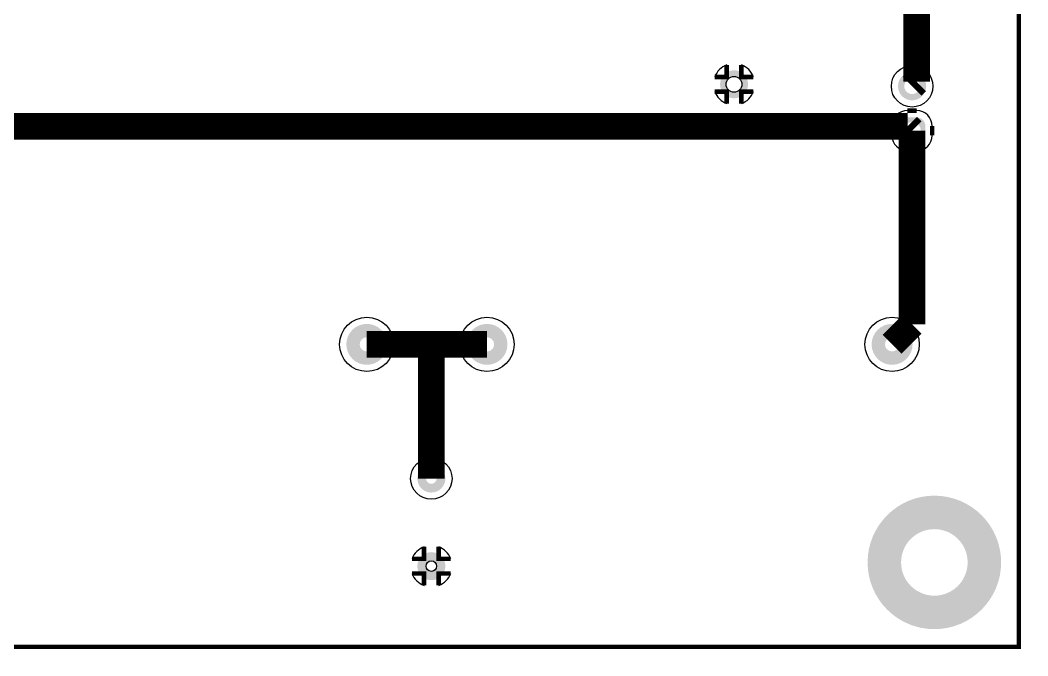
# Model space of a CAD drawing. Extents: x 0 to 6500, y 0 to 4100.
# Drawn here: x 4236 to 6500, y 0 to 1429 of the extents above; entities that cross this region are included whole.
import ezdxf

# ---------------------------------------------------------------- set-up
doc = ezdxf.new("R2010")
doc.units = 0
for name, color, linetype in [('BOARD_OUTLINE', 2, 'CONTINUOUS'), ('COPPER_BOTTOM', 1, 'CONTINUOUS'), ('COPPER_TOP', 3, 'CONTINUOUS')]:
    doc.layers.add(name, color=color, linetype=linetype)

msp = doc.modelspace()

# ---------------------------------------------------------------- hatches: boundary and pattern name
at = {"layer": 'COPPER_BOTTOM'}
h = msp.add_hatch(color=256, dxfattribs=at)
edge = h.paths.add_edge_path()
edge.add_arc((5840, 1284.409449), 31.496063, 0, 360)
edge = h.paths.add_edge_path()
edge.add_arc((5840, 1284.409449), 17.716535, 0, 360)
h = msp.add_hatch(color=256, dxfattribs=at)
edge = h.paths.add_edge_path()
edge.add_arc((6240, 1280), 31.67, 0, 360)
edge = h.paths.add_edge_path()
edge.add_arc((6240, 1280), 17.5, 0, 360)
h = msp.add_hatch(color=256, dxfattribs=at)
edge = h.paths.add_edge_path()
edge.add_line((6210, 1190.415), (6210, 1169.585))
edge.add_arc((6229.585, 1169.585), 19.585, 180, 270)
edge.add_line((6229.585, 1150), (6250.415, 1150))
edge.add_arc((6250.415, 1169.585), 19.585, 270, 0)
edge.add_line((6270, 1169.585), (6270, 1190.415))
edge.add_arc((6250.415, 1190.415), 19.585, 0, 90)
edge.add_line((6250.415, 1210), (6229.585, 1210))
edge.add_arc((6229.585, 1190.415), 19.585, 90, 180)
edge = h.paths.add_edge_path()
edge.add_arc((6240, 1180), 19.585, 0, 360)
h = msp.add_hatch(color=256, dxfattribs=at)
edge = h.paths.add_edge_path()
edge.add_arc((5015, 700), 46, 0, 360)
edge = h.paths.add_edge_path()
edge.add_arc((5015, 700), 16, 0, 360)
h = msp.add_hatch(color=256, dxfattribs=at)
edge = h.paths.add_edge_path()
edge.add_arc((5285, 700), 46, 0, 360)
edge = h.paths.add_edge_path()
edge.add_arc((5285, 700), 16, 0, 360)
h = msp.add_hatch(color=256, dxfattribs=at)
edge = h.paths.add_edge_path()
edge.add_arc((6195, 700), 46, 0, 360)
edge = h.paths.add_edge_path()
edge.add_arc((6195, 700), 16, 0, 360)
h = msp.add_hatch(color=256, dxfattribs=at)
edge = h.paths.add_edge_path()
edge.add_arc((5160, 398.425197), 31.496063, 0, 360)
edge = h.paths.add_edge_path()
edge.add_arc((5160, 398.425197), 11.811024, 0, 360)
h = msp.add_hatch(color=256, dxfattribs=at)
edge = h.paths.add_edge_path()
edge.add_arc((6290, 210), 150, 0, 360)
edge = h.paths.add_edge_path()
edge.add_arc((6290, 210), 74.75, 0, 360)
h = msp.add_hatch(color=256, dxfattribs=at)
edge = h.paths.add_edge_path()
edge.add_arc((5160, 201.574803), 31.496063, 0, 360)
edge = h.paths.add_edge_path()
edge.add_arc((5160, 201.574803), 11.811024, 0, 360)
at = {"layer": 'COPPER_TOP'}
h = msp.add_hatch(color=256, dxfattribs=at)
edge = h.paths.add_edge_path()
edge.add_arc((5840, 1284.409449), 31.496063, 0, 360)
edge = h.paths.add_edge_path()
edge.add_arc((5840, 1284.409449), 17.716535, 0, 360)
h = msp.add_hatch(color=256, dxfattribs=at)
edge = h.paths.add_edge_path()
edge.add_arc((6240, 1280), 31.67, 0, 360)
edge = h.paths.add_edge_path()
edge.add_arc((6240, 1280), 17.5, 0, 360)
h = msp.add_hatch(color=256, dxfattribs=at)
edge = h.paths.add_edge_path()
edge.add_line((6210, 1190.415), (6210, 1169.585))
edge.add_arc((6229.585, 1169.585), 19.585, 180, 270)
edge.add_line((6229.585, 1150), (6250.415, 1150))
edge.add_arc((6250.415, 1169.585), 19.585, 270, 0)
edge.add_line((6270, 1169.585), (6270, 1190.415))
edge.add_arc((6250.415, 1190.415), 19.585, 0, 90)
edge.add_line((6250.415, 1210), (6229.585, 1210))
edge.add_arc((6229.585, 1190.415), 19.585, 90, 180)
edge = h.paths.add_edge_path()
edge.add_arc((6240, 1180), 19.585, 0, 360)
h = msp.add_hatch(color=256, dxfattribs=at)
edge = h.paths.add_edge_path()
edge.add_arc((5015, 700), 46, 0, 360)
edge = h.paths.add_edge_path()
edge.add_arc((5015, 700), 16, 0, 360)
h = msp.add_hatch(color=256, dxfattribs=at)
edge = h.paths.add_edge_path()
edge.add_arc((5285, 700), 46, 0, 360)
edge = h.paths.add_edge_path()
edge.add_arc((5285, 700), 16, 0, 360)
h = msp.add_hatch(color=256, dxfattribs=at)
edge = h.paths.add_edge_path()
edge.add_arc((6195, 700), 46, 0, 360)
edge = h.paths.add_edge_path()
edge.add_arc((6195, 700), 16, 0, 360)
h = msp.add_hatch(color=256, dxfattribs=at)
edge = h.paths.add_edge_path()
edge.add_arc((5160, 398.425197), 31.496063, 0, 360)
edge = h.paths.add_edge_path()
edge.add_arc((5160, 398.425197), 11.811024, 0, 360)
h = msp.add_hatch(color=256, dxfattribs=at)
edge = h.paths.add_edge_path()
edge.add_arc((6290, 210), 150, 0, 360)
edge = h.paths.add_edge_path()
edge.add_arc((6290, 210), 74.75, 0, 360)
h = msp.add_hatch(color=256, dxfattribs=at)
edge = h.paths.add_edge_path()
edge.add_arc((5160, 201.574803), 31.496063, 0, 360)
edge = h.paths.add_edge_path()
edge.add_arc((5160, 201.574803), 11.811024, 0, 360)

# ---------------------------------------------------------------- linework, layer by layer
at = {"layer": 'BOARD_OUTLINE', "color": 2, "const_width": 0.000039}
for points in [[(6500, 0), (6500, 4100)], [(0, 0), (6500, 0)]]:
    msp.add_lwpolyline(points, dxfattribs=at)
at = {"layer": 'COPPER_BOTTOM', "color": 1, "const_width": 10}
for points in [[(6479.903268, 4079.903268), (6479.903268, 20.096732), (20.096732, 20.096732), (20.096732, 4079.903268), (6479.903268, 4079.903268)], [(5796.52551, 1300.897402), (5823.512047, 1300.897402), (5823.512047, 1327.883939)], [(5856.487953, 1327.883939), (5856.487953, 1300.897402), (5883.47449, 1300.897402)], [(5823.512047, 1240.934959), (5823.512047, 1267.921496), (5796.52551, 1267.921496)], [(5883.47449, 1267.921496), (5856.487953, 1267.921496), (5856.487953, 1240.934959)], [(6250.415, 1225.167323), (6229.585, 1225.167323)], [(6194.832677, 1190.415), (6194.832677, 1169.585)], [(6285.167323, 1169.585), (6285.167323, 1190.415)], [(6229.585, 1134.832677), (6250.415, 1134.832677)], [(5116.52551, 218.062756), (5143.512047, 218.062756), (5143.512047, 245.049293)], [(5176.487953, 245.049293), (5176.487953, 218.062756), (5203.47449, 218.062756)], [(5143.512047, 158.100313), (5143.512047, 185.08685), (5116.52551, 185.08685)], [(5203.47449, 185.08685), (5176.487953, 185.08685), (5176.487953, 158.100313)]]:
    msp.add_lwpolyline(points, dxfattribs=at)
at = {"layer": 'COPPER_BOTTOM', "color": 1}
for centre, radius in [((6240, 1280), 46.67), ((5840, 1284.409449), 17.716535), ((5015, 700), 61), ((5285, 700), 61), ((6195, 700), 61), ((5160, 398.425197), 46.496063), ((5160, 201.574803), 11.811024)]:
    msp.add_circle(centre, radius, dxfattribs=at)
for centre, radius, start, end in [((5840, 1284.409449), 46.496063, 110.769523, 159.230477), ((5840, 1284.409449), 46.496063, 20.769523, 69.230477), ((5840, 1284.409449), 46.496063, 200.769523, 249.230477), ((5840, 1284.409449), 46.496063, 290.769523, 339.230477), ((6229.585, 1190.415), 34.752323, 90, 180), ((6250.415, 1190.415), 34.752323, 0, 90), ((6229.585, 1169.585), 34.752323, 180, 270), ((6250.415, 1169.585), 34.752323, 270, 0), ((5160, 201.574803), 46.496063, 110.769523, 159.230477), ((5160, 201.574803), 46.496063, 20.769523, 69.230477), ((5160, 201.574803), 46.496063, 200.769523, 249.230477), ((5160, 201.574803), 46.496063, 290.769523, 339.230477)]:
    msp.add_arc(centre, radius, start, end, dxfattribs=at)
at = {"layer": 'COPPER_TOP', "color": 3, "const_width": 60}
for points in [[(6250, 1290), (6250, 1651.574803)], [(6250, 1290), (6240, 1280)], [(3800, 1190), (6230, 1190)], [(6230, 1190), (6240, 1180)], [(6240, 1180), (6240, 745)], [(6240, 745), (6195, 700)], [(5285, 700), (5015, 700)], [(5160, 398.425197), (5160, 700)]]:
    msp.add_lwpolyline(points, dxfattribs=at)

doc.saveas('drawing.dxf')
